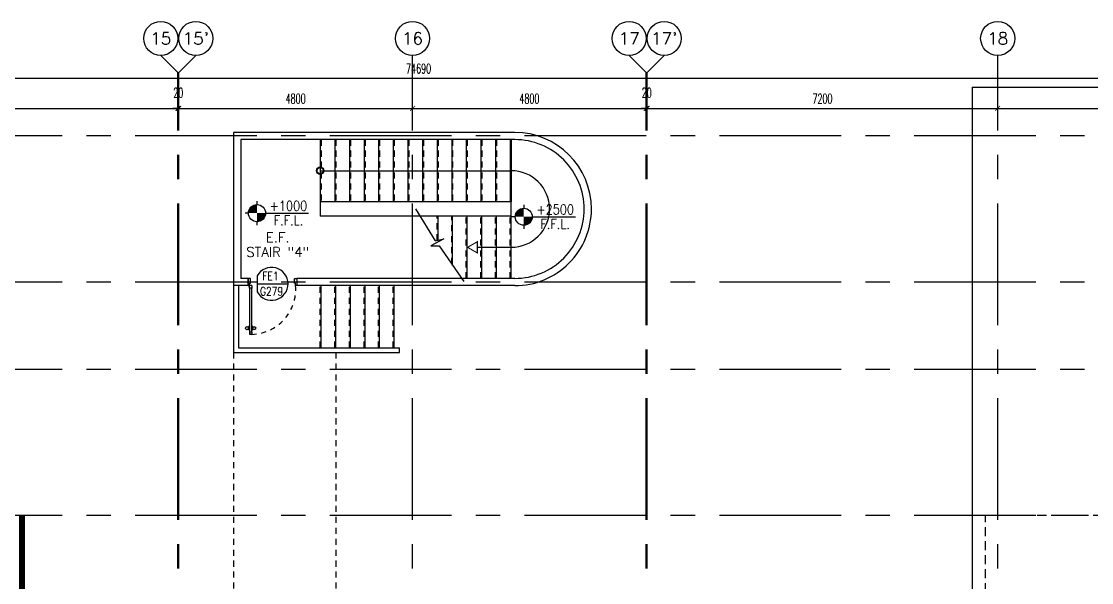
# Model space of a CAD drawing. Extents: x 417866.9 to 417960.2, y 43448 to 43538.2.
# Drawn here: x 417902.68 to 417924.67, y 43526.72 to 43538.25 of the extents above; entities that cross this region are included whole.
import ezdxf
from ezdxf.enums import TextEntityAlignment as Align

# ---------------------------------------------------------------- set-up
doc = ezdxf.new("R2010")
doc.units = 0
doc.header["$MEASUREMENT"] = 0
doc.header["$PDMODE"] = 3
doc.header["$PDSIZE"] = 0.1
for name, pattern in [('CENTER2', [1.125, 0.75, -0.125, 0.125, -0.125]), ('CENTERX2', [4, 2.5, -0.5, 0.5, -0.5]), ('HIDDEN', [0.375, 0.25, -0.125]), ('HIDDEN2', [0.1875, 0.125, -0.0625])]:
    doc.linetypes.add(name, pattern=pattern)
doc.layers.get('0').update_dxf_attribs({"linetype": 'CONTINUOUS'})
doc.layers.get('DEFPOINTS').update_dxf_attribs({"linetype": 'CONTINUOUS'})
for name, color, linetype in [('AX-CR', 2, 'CONTINUOUS'), ('AX-DIM', 4, 'CONTINUOUS'), ('AX-TXT', 6, 'CONTINUOUS'), ('AXES', 11, 'CENTERX2'), ('BORDER', 4, 'CONTINUOUS'), ('CANOPY-LN', 3, 'CONTINUOUS'), ('DOOR', 4, 'CONTINUOUS'), ('DOOR-CR', 2, 'CONTINUOUS'), ('DOOR-NO', 3, 'CONTINUOUS'), ('ELEV', 2, 'CONTINUOUS'), ('Handrail', 4, 'CONTINUOUS'), ('HAT', 8, 'CONTINUOUS'), ('HIDDEN', 9, 'HIDDEN2'), ('LEV-PL', 4, 'CONTINUOUS'), ('RM-NAME', 11, 'CONTINUOUS'), ('ROOF', 7, 'CONTINUOUS'), ('STR', 5, 'CONTINUOUS'), ('WALL', 2, 'CONTINUOUS')]:
    doc.layers.add(name, color=color, linetype=linetype)
doc.styles.add('ROMANS', font='ROMANS.shx', dxfattribs={"width": 0.6})
doc.styles.add('S', font='ROMANS.SHX')
doc.dimstyles.new('STANDARD in', dxfattribs={"dimtxt": 0.2, "dimasz": 0.1, "dimexe": 0.07, "dimexo": 0.05, "dimgap": 0.1, "dimtad": 1, "dimdec": 0, "dimlfac": 1000, "dimzin": 0, "dimdsep": 46, "dimtxsty": 'ROMANS', "dimblk": 'ARCHTICK', "dimcen": 0.05, "dimdle": 0.05, "dimclrd": 4, "dimclre": 4, "dimclrt": 2, "dimadec": 0, "dimazin": 0, "dimtfac": 1, "dimtdec": 0, "dimtmove": 2, "dimatfit": 3, "dimldrblk": 'ARCHTICK', "dimfxl": 0, "dimtolj": 1, "dimtzin": 0, "dimarcsym": 0})

# ---------------------------------------------------------------- blocks, each defined once
blk = doc.blocks.new('_ARCHTICK')
at = {"color": 0, "linetype": 'ByBlock', "const_width": 0.15}
blk.add_lwpolyline([(-0.5, -0.5), (0.5, 0.5)], dxfattribs=at)
blk = doc.blocks.new('*D318')
at = {"layer": 'AX-DIM', "color": 4, "linetype": 'ByBlock', "lineweight": -2}
for p, q in [((417922.687, 43536.462), (417929.987, 43536.462)), ((417922.737, 43536.112), (417922.737, 43536.532)), ((417929.937, 43536.112), (417929.937, 43536.532))]:
    blk.add_line(p, q, dxfattribs=at)
at = {"layer": 'DEFPOINTS', "color": 0, "linetype": 'ByBlock'}
for p in [(417929.937, 43536.462), (417922.737, 43536.062), (417929.937, 43536.062)]:
    blk.add_point(p, dxfattribs=at)
at = {"layer": 'AX-DIM', "color": 4, "linetype": 'ByBlock', "lineweight": -2, "xscale": 0.1, "yscale": 0.1, "zscale": 0.1, "rotation": 180}
blk.add_blockref('_ARCHTICK', (417922.737, 43536.462), dxfattribs=at)
at = {"layer": 'AX-DIM', "color": 4, "linetype": 'ByBlock', "lineweight": -2, "xscale": 0.1, "yscale": 0.1, "zscale": 0.1}
blk.add_blockref('_ARCHTICK', (417929.937, 43536.462), dxfattribs=at)
at = {"layer": 'AX-DIM', "color": 2, "linetype": 'ByBlock', "insert": (417926.337, 43536.662), "char_height": 0.2, "attachment_point": 5, "style": 'ROMANS'}
blk.add_mtext('\\A1;7200', dxfattribs=at)
blk = doc.blocks.new('*D316')
at = {"layer": 'AX-DIM', "color": 4, "linetype": 'ByBlock', "lineweight": -2}
for p, q in [((417910.667, 43536.462), (417915.567, 43536.462)), ((417910.717, 43536.112), (417910.717, 43536.532)), ((417915.517, 43536.112), (417915.517, 43536.532))]:
    blk.add_line(p, q, dxfattribs=at)
at = {"layer": 'DEFPOINTS', "color": 0, "linetype": 'ByBlock'}
for p in [(417915.517, 43536.462), (417910.717, 43536.062), (417915.517, 43536.062)]:
    blk.add_point(p, dxfattribs=at)
at = {"layer": 'AX-DIM', "color": 4, "linetype": 'ByBlock', "lineweight": -2, "xscale": 0.1, "yscale": 0.1, "zscale": 0.1, "rotation": 180}
blk.add_blockref('_ARCHTICK', (417910.717, 43536.462), dxfattribs=at)
at = {"layer": 'AX-DIM', "color": 4, "linetype": 'ByBlock', "lineweight": -2, "xscale": 0.1, "yscale": 0.1, "zscale": 0.1}
blk.add_blockref('_ARCHTICK', (417915.517, 43536.462), dxfattribs=at)
at = {"layer": 'AX-DIM', "color": 2, "linetype": 'ByBlock', "insert": (417913.117, 43536.662), "char_height": 0.2, "attachment_point": 5, "style": 'ROMANS'}
blk.add_mtext('\\A1;4800', dxfattribs=at)
blk = doc.blocks.new('LEV1')
at = {"layer": 'LEV-PL'}
for p, q in [((0, 245), (0, 175)), ((-175, 0), (-245, 0)), ((175, 0), (1061, 0)), ((0, -175), (0, -245))]:
    blk.add_line(p, q, dxfattribs=at)
at = {"layer": 'LEV-PL', "const_width": 175}
for points in [[(-88, 0, -0.414214), (0, 88, -1)], [(88, 0, -0.414214), (0, -88, -1)]]:
    blk.add_lwpolyline(points, format="xyb", dxfattribs=at)
at = {"layer": 'LEV-PL'}
blk.add_circle((0, 0), 175, dxfattribs=at)
at = {"layer": 'LEV-PL', "color": 4, "style": 'S', "width": 0.85}
for tag, p in [('+0000', (646, 50)), ('F.F.L.', (646, -250))]:
    blk.add_attdef(tag, text='', height=200, dxfattribs=at).set_placement(p, align=Align.CENTER)
blk = doc.blocks.new('DD1')
at = {"layer": 'DOOR-CR'}
blk.add_line((-316, 0), (316, 0), dxfattribs=at)
blk.add_lwpolyline([(-316, -166, 3.820224), (-316, 166)], format="xyb", close=True, dxfattribs=at)
at = {"layer": 'DOOR-NO', "color": 255, "style": 'ROMANS'}
for tag, width, p in [('G', 0.8, (-22, 156)), ('0000', 0.7, (-22, -136))]:
    blk.add_attdef(tag, text='', height=196, dxfattribs=dict(at, width=width)).set_placement(p, align=Align.MIDDLE)
blk = doc.blocks.new('AXU')
at = {"layer": 'AX-CR'}
blk.add_circle((0, 350), 350, dxfattribs=at)
at = {"layer": 'AX-TXT', "style": 'ROMANS'}
blk.add_attdef('AX', text='', height=250, dxfattribs=at).set_placement((0, 350), align=Align.MIDDLE)
blk = doc.blocks.new('*D317')
at = {"layer": 'AX-DIM', "color": 4, "linetype": 'ByBlock', "lineweight": -2}
for p, q in [((417915.487, 43536.462), (417922.787, 43536.462)), ((417915.537, 43536.112), (417915.537, 43536.532)), ((417922.737, 43536.112), (417922.737, 43536.532))]:
    blk.add_line(p, q, dxfattribs=at)
at = {"layer": 'DEFPOINTS', "color": 0, "linetype": 'ByBlock'}
for p in [(417922.737, 43536.462), (417915.537, 43536.062), (417922.737, 43536.062)]:
    blk.add_point(p, dxfattribs=at)
at = {"layer": 'AX-DIM', "color": 4, "linetype": 'ByBlock', "lineweight": -2, "xscale": 0.1, "yscale": 0.1, "zscale": 0.1, "rotation": 180}
blk.add_blockref('_ARCHTICK', (417915.537, 43536.462), dxfattribs=at)
at = {"layer": 'AX-DIM', "color": 4, "linetype": 'ByBlock', "lineweight": -2, "xscale": 0.1, "yscale": 0.1, "zscale": 0.1}
blk.add_blockref('_ARCHTICK', (417922.737, 43536.462), dxfattribs=at)
at = {"layer": 'AX-DIM', "color": 2, "linetype": 'ByBlock', "insert": (417919.137, 43536.662), "char_height": 0.2, "attachment_point": 5, "style": 'ROMANS'}
blk.add_mtext('\\A1;7200', dxfattribs=at)
blk = doc.blocks.new('*D325')
at = {"layer": 'AX-DIM', "color": 4, "linetype": 'ByBlock', "lineweight": -2}
for p, q in [((417915.517, 43536.462), (417915.417, 43536.462)), ((417915.517, 43536.112), (417915.517, 43536.532)), ((417915.517, 43536.462), (417915.537, 43536.462)), ((417915.537, 43536.112), (417915.537, 43536.532)), ((417915.537, 43536.462), (417915.637, 43536.462))]:
    blk.add_line(p, q, dxfattribs=at)
at = {"layer": 'DEFPOINTS', "color": 0, "linetype": 'ByBlock'}
for p in [(417915.537, 43536.462), (417915.517, 43536.062), (417915.537, 43536.062)]:
    blk.add_point(p, dxfattribs=at)
at = {"layer": 'AX-DIM', "color": 4, "linetype": 'ByBlock', "lineweight": -2, "xscale": 0.1, "yscale": 0.1, "zscale": 0.1}
blk.add_blockref('_ARCHTICK', (417915.517, 43536.462), dxfattribs=at)
at = {"layer": 'AX-DIM', "color": 4, "linetype": 'ByBlock', "lineweight": -2, "xscale": 0.1, "yscale": 0.1, "zscale": 0.1, "rotation": 180}
blk.add_blockref('_ARCHTICK', (417915.537, 43536.462), dxfattribs=at)
at = {"layer": 'AX-DIM', "color": 2, "linetype": 'ByBlock', "insert": (417915.527, 43536.782), "char_height": 0.2, "attachment_point": 5, "style": 'ROMANS'}
blk.add_mtext('\\A1;20', dxfattribs=at)
blk = doc.blocks.new('*D278')
at = {"layer": 'AX-DIM', "color": 4, "lineweight": -2}
for p, q in [((417873.447, 43537.08), (417948.237, 43537.08)), ((417873.497, 43534.597), (417873.497, 43537.15)), ((417948.187, 43524.951), (417948.187, 43537.15))]:
    blk.add_line(p, q, dxfattribs=at)
at = {"layer": 'DEFPOINTS', "color": 0}
for p in [(417948.187, 43537.08), (417873.497, 43534.547), (417948.187, 43524.901)]:
    blk.add_point(p, dxfattribs=at)
at = {"layer": 'AX-DIM', "color": 4, "lineweight": -2, "xscale": 0.1, "yscale": 0.1, "zscale": 0.1, "rotation": 180}
blk.add_blockref('_ARCHTICK', (417873.497, 43537.08), dxfattribs=at)
at = {"layer": 'AX-DIM', "color": 4, "lineweight": -2, "xscale": 0.1, "yscale": 0.1, "zscale": 0.1}
blk.add_blockref('_ARCHTICK', (417948.187, 43537.08), dxfattribs=at)
at = {"layer": 'AX-DIM', "color": 2, "insert": (417910.842, 43537.28), "char_height": 0.2, "attachment_point": 5, "style": 'ROMANS'}
blk.add_mtext('\\A1;74690', dxfattribs=at)
blk = doc.blocks.new('*D314')
at = {"layer": 'AX-DIM', "color": 4, "linetype": 'ByBlock', "lineweight": -2}
for p, q in [((417898.647, 43536.462), (417905.947, 43536.462)), ((417898.697, 43536.112), (417898.697, 43536.532)), ((417905.897, 43536.112), (417905.897, 43536.532))]:
    blk.add_line(p, q, dxfattribs=at)
at = {"layer": 'DEFPOINTS', "color": 0, "linetype": 'ByBlock'}
for p in [(417905.897, 43536.462), (417898.697, 43536.062), (417905.897, 43536.062)]:
    blk.add_point(p, dxfattribs=at)
at = {"layer": 'AX-DIM', "color": 4, "linetype": 'ByBlock', "lineweight": -2, "xscale": 0.1, "yscale": 0.1, "zscale": 0.1, "rotation": 180}
blk.add_blockref('_ARCHTICK', (417898.697, 43536.462), dxfattribs=at)
at = {"layer": 'AX-DIM', "color": 4, "linetype": 'ByBlock', "lineweight": -2, "xscale": 0.1, "yscale": 0.1, "zscale": 0.1}
blk.add_blockref('_ARCHTICK', (417905.897, 43536.462), dxfattribs=at)
at = {"layer": 'AX-DIM', "color": 2, "linetype": 'ByBlock', "insert": (417902.297, 43536.662), "char_height": 0.2, "attachment_point": 5, "style": 'ROMANS'}
blk.add_mtext('\\A1;7200', dxfattribs=at)
blk = doc.blocks.new('*D315')
at = {"layer": 'AX-DIM', "color": 4, "linetype": 'ByBlock', "lineweight": -2}
for p, q in [((417905.867, 43536.462), (417910.767, 43536.462)), ((417905.917, 43536.112), (417905.917, 43536.532)), ((417910.717, 43536.112), (417910.717, 43536.532))]:
    blk.add_line(p, q, dxfattribs=at)
at = {"layer": 'DEFPOINTS', "color": 0, "linetype": 'ByBlock'}
for p in [(417910.717, 43536.462), (417905.917, 43536.062), (417910.717, 43536.062)]:
    blk.add_point(p, dxfattribs=at)
at = {"layer": 'AX-DIM', "color": 4, "linetype": 'ByBlock', "lineweight": -2, "xscale": 0.1, "yscale": 0.1, "zscale": 0.1, "rotation": 180}
blk.add_blockref('_ARCHTICK', (417905.917, 43536.462), dxfattribs=at)
at = {"layer": 'AX-DIM', "color": 4, "linetype": 'ByBlock', "lineweight": -2, "xscale": 0.1, "yscale": 0.1, "zscale": 0.1}
blk.add_blockref('_ARCHTICK', (417910.717, 43536.462), dxfattribs=at)
at = {"layer": 'AX-DIM', "color": 2, "linetype": 'ByBlock', "insert": (417908.317, 43536.662), "char_height": 0.2, "attachment_point": 5, "style": 'ROMANS'}
blk.add_mtext('\\A1;4800', dxfattribs=at)
blk = doc.blocks.new('*D326')
at = {"layer": 'AX-DIM', "color": 4, "linetype": 'ByBlock', "lineweight": -2}
for p, q in [((417905.897, 43536.462), (417905.797, 43536.462)), ((417905.897, 43536.112), (417905.897, 43536.532)), ((417905.897, 43536.462), (417905.917, 43536.462)), ((417905.917, 43536.112), (417905.917, 43536.532)), ((417905.917, 43536.462), (417906.017, 43536.462))]:
    blk.add_line(p, q, dxfattribs=at)
at = {"layer": 'DEFPOINTS', "color": 0, "linetype": 'ByBlock'}
for p in [(417905.917, 43536.462), (417905.897, 43536.062), (417905.917, 43536.062)]:
    blk.add_point(p, dxfattribs=at)
at = {"layer": 'AX-DIM', "color": 4, "linetype": 'ByBlock', "lineweight": -2, "xscale": 0.1, "yscale": 0.1, "zscale": 0.1}
blk.add_blockref('_ARCHTICK', (417905.897, 43536.462), dxfattribs=at)
at = {"layer": 'AX-DIM', "color": 4, "linetype": 'ByBlock', "lineweight": -2, "xscale": 0.1, "yscale": 0.1, "zscale": 0.1, "rotation": 180}
blk.add_blockref('_ARCHTICK', (417905.917, 43536.462), dxfattribs=at)
at = {"layer": 'AX-DIM', "color": 2, "linetype": 'ByBlock', "insert": (417905.907, 43536.782), "char_height": 0.2, "attachment_point": 5, "style": 'ROMANS'}
blk.add_mtext('\\A1;20', dxfattribs=at)
blk = doc.blocks.new('STL-DR')
at = {"layer": 'DOOR', "color": 0, "linetype": 'ByBlock'}
for p, q in [((50, 0), (0, 0)), ((0, -150), (0, 0)), ((50, -100), (50, 0)), ((0, -150), (25, -150)), ((25, -100), (50, -100)), ((25, -150), (25, -100)), ((75, -150), (25, -150)), ((25, -200), (25, -150)), ((75, -200), (25, -200)), ((75, -150), (75, -200)), ((950, -100), (950, 0)), ((950, 0), (1000, 0)), ((975, -100), (950, -100)), ((975, -150), (975, -100)), ((1000, -150), (975, -150)), ((1000, 0), (1000, -150)), ((18, -990), (9, -990)), ((9, -1055), (9, -990)), ((18, -1055), (9, -1055)), ((18, -978), (18, -1068)), ((25, -978), (18, -978)), ((18, -1055), (18, -990)), ((25, -1068), (18, -1068)), ((75, -978), (82, -978)), ((75, -1068), (82, -1068)), ((82, -978), (82, -1068)), ((82, -990), (91, -990)), ((82, -1055), (82, -990)), ((82, -1055), (91, -1055)), ((91, -1055), (91, -990)), ((25, -1100), (75, -1100)), ((25, -1100), (25, -1150)), ((25, -1150), (75, -1150)), ((75, -1150), (25, -1150)), ((75, -1100), (75, -1150))]:
    blk.add_line(p, q, dxfattribs=at)
at = {"layer": 'DOOR', "linetype": 'ByBlock'}
for p, q in [((25, -200), (25, -1100)), ((75, -1100), (75, -200))]:
    blk.add_line(p, q, dxfattribs=at)
at = {"layer": 'DOOR', "color": 0, "linetype": 'ByBlock'}
for centre in [(-24, -1023), (124, -1023)]:
    blk.add_circle(centre, 32.4, dxfattribs=at)
at = {"layer": 'DOOR', "linetype": 'HIDDEN', "ltscale": 0.5}
blk.add_arc((50, -223), 928, 271.544, 4.4816, dxfattribs=at)
at = {"layer": 'WALL'}
for p, q in [((0, 0), (0, -150)), ((0, 0), (0, -150)), ((1000, 0), (1000, -150))]:
    blk.add_line(p, q, dxfattribs=at)

msp = doc.modelspace()

# ---------------------------------------------------------------- linework, layer by layer
for p, q in [((417910.7759, 43534.3983), (417911.185, 43533.743)), ((417911.3604, 43533.7781), (417911.0915, 43533.6377)), ((417911.185, 43533.743), (417911.3604, 43533.7781)), ((417911.0915, 43533.6377), (417911.2618, 43533.6377)), ((417911.2618, 43533.6377), (417911.7696, 43532.9064))]:
    msp.add_line(p, q)
at = {"layer": 'AXES'}
for p, q in [((417905.8966, 43537.1991), (417905.5466, 43537.5491)), ((417905.9166, 43537.1991), (417906.2666, 43537.5491)), ((417910.7166, 43460.01), (417910.7166, 43537.5491)), ((417915.5166, 43537.1991), (417915.1666, 43537.5491)), ((417915.5366, 43537.1991), (417915.8866, 43537.5491)), ((417922.7366, 43460.01), (417922.7366, 43537.5491)), ((417905.8966, 43460.01), (417905.8966, 43537.1991)), ((417905.9166, 43460.01), (417905.9166, 43537.1991)), ((417915.5166, 43460.01), (417915.5166, 43537.1991)), ((417915.5366, 43460.01), (417915.5366, 43537.1991)), ((417959.5194, 43535.8943), (417889.6966, 43535.8943)), ((417959.5194, 43532.8943), (417889.6966, 43532.8943)), ((417959.5194, 43531.0943), (417889.6966, 43531.0943)), ((417959.5194, 43528.0943), (417889.6966, 43528.0943))]:
    msp.add_line(p, q, dxfattribs=at)
at = {"layer": 'BORDER'}
for q in [(417922.2116, 43525.7443), (417925.2116, 43536.8943)]:
    msp.add_line((417922.2116, 43536.8943), q, dxfattribs=at)
at = {"layer": 'CANOPY-LN', "linetype": 'HIDDEN2', "ltscale": 1.5}
for p in [(417940.9866, 43528.0943), (417922.4866, 43525.9443)]:
    msp.add_line(p, (417922.4866, 43528.0943), dxfattribs=at)
at = {"layer": 'ELEV', "linetype": 'CENTER2', "const_width": 0.12}
msp.add_lwpolyline([(417902.697, 43464.6371), (417902.697, 43528.0943)], dxfattribs=at)
at = {"layer": 'Handrail'}
for p, q in [((417907.0416, 43532.8193), (417907.0416, 43531.4443)), ((417907.1416, 43532.8193), (417907.1416, 43531.5443)), ((417907.1416, 43531.5443), (417910.4492, 43531.5443)), ((417910.4492, 43531.4443), (417910.4492, 43531.5443)), ((417907.0416, 43531.4443), (417910.4492, 43531.4443))]:
    msp.add_line(p, q, dxfattribs=at)
at = {"layer": 'HIDDEN'}
for p, q in [((417907.0416, 43531.4443), (417907.0416, 43525.7443)), ((417909.1416, 43531.4443), (417909.1416, 43525.7443))]:
    msp.add_line(p, q, dxfattribs=at)
at = {"layer": 'ROOF'}
for p, q in [((417912.7418, 43534.5443), (417908.8218, 43534.5443)), ((417908.8218, 43534.5443), (417908.8218, 43534.2443)), ((417912.7418, 43534.2443), (417912.7418, 43534.5443)), ((417912.7418, 43534.2443), (417908.8218, 43534.2443))]:
    msp.add_line(p, q, dxfattribs=at)
at = {"layer": 'STR'}
for p, q in [((417908.8218, 43535.8193), (417908.8218, 43534.5443)), ((417909.1218, 43535.8193), (417909.1218, 43534.5443)), ((417909.4218, 43535.8193), (417909.4218, 43534.5443)), ((417909.7218, 43535.8193), (417909.7218, 43534.5443)), ((417910.0218, 43535.8193), (417910.0218, 43534.5443)), ((417910.3218, 43535.8193), (417910.3218, 43534.5443)), ((417910.6218, 43535.8193), (417910.6218, 43534.5443)), ((417910.9218, 43535.8193), (417910.9218, 43534.5443)), ((417911.2218, 43535.8193), (417911.2218, 43534.5443)), ((417911.5218, 43535.8193), (417911.5218, 43534.5443)), ((417911.8218, 43535.8193), (417911.8218, 43534.5443)), ((417912.1218, 43535.8193), (417912.1218, 43534.5443)), ((417912.4218, 43535.8193), (417912.4218, 43534.5443)), ((417912.7218, 43535.8193), (417912.7218, 43534.5443)), ((417912.7418, 43535.8193), (417912.7418, 43534.5443)), ((417908.8218, 43535.1818), (417912.7443, 43535.1818)), ((417911.2418, 43533.7544), (417911.2418, 43534.2443)), ((417911.5418, 43533.2344), (417911.5418, 43534.2443)), ((417911.8418, 43532.9693), (417911.8418, 43534.2443)), ((417912.1418, 43532.9693), (417912.1418, 43534.2443)), ((417912.4418, 43532.9693), (417912.4418, 43534.2443)), ((417912.7418, 43532.9693), (417912.7418, 43534.2443)), ((417912.0487, 43533.6068), (417912.7443, 43533.6068)), ((417908.8418, 43531.5443), (417908.8418, 43532.8193)), ((417909.1418, 43531.5443), (417909.1418, 43532.8193)), ((417909.4418, 43531.5443), (417909.4418, 43532.8193)), ((417909.7418, 43531.5443), (417909.7418, 43532.8193)), ((417910.0418, 43531.5443), (417910.0418, 43532.8193)), ((417910.3418, 43531.5443), (417910.3418, 43532.8193))]:
    msp.add_line(p, q, dxfattribs=at)
at = {"layer": 'STR', "linetype": 'HIDDEN2'}
for p, q in [((417908.8418, 43535.8193), (417908.8418, 43534.5443)), ((417909.1418, 43535.8193), (417909.1418, 43534.5443)), ((417909.4418, 43535.8193), (417909.4418, 43534.5443)), ((417909.7418, 43535.8193), (417909.7418, 43534.5443)), ((417910.0418, 43535.8193), (417910.0418, 43534.5443)), ((417910.3418, 43535.8193), (417910.3418, 43534.5443)), ((417910.6418, 43535.8193), (417910.6418, 43534.5443)), ((417910.9418, 43535.8193), (417910.9418, 43534.5443)), ((417911.2418, 43535.8193), (417911.2418, 43534.5443)), ((417911.5418, 43535.8193), (417911.5418, 43534.5443)), ((417911.8418, 43535.8193), (417911.8418, 43534.5443)), ((417912.1418, 43535.8193), (417912.1418, 43534.5443)), ((417912.4418, 43535.8193), (417912.4418, 43534.5443)), ((417912.7218, 43535.8193), (417912.7218, 43534.5443)), ((417912.7418, 43535.8193), (417912.7418, 43534.5443)), ((417911.2218, 43533.7504), (417911.2218, 43534.2443)), ((417911.5218, 43533.2632), (417911.5218, 43534.2443)), ((417911.8218, 43532.9693), (417911.8218, 43534.2443)), ((417912.1218, 43532.9693), (417912.1218, 43534.2443)), ((417912.4218, 43532.9693), (417912.4218, 43534.2443)), ((417912.7218, 43532.9693), (417912.7218, 43534.2443)), ((417908.8218, 43531.5443), (417908.8218, 43532.8193)), ((417909.1218, 43531.5443), (417909.1218, 43532.8193)), ((417909.4218, 43531.5443), (417909.4218, 43532.8193)), ((417909.7218, 43531.5443), (417909.7218, 43532.8193)), ((417910.0218, 43531.5443), (417910.0218, 43532.8193)), ((417910.3218, 43531.5443), (417910.3218, 43532.8193))]:
    msp.add_line(p, q, dxfattribs=at)
at = {"layer": 'STR', "const_width": 0.0215}
msp.add_lwpolyline([(417912.0487, 43533.7223), (417912.0487, 43533.4914), (417911.8487, 43533.6068)], close=True, dxfattribs=at)
at = {"layer": 'STR'}
for radius in [0.075, 0.065]:
    msp.add_circle((417908.8218, 43535.1818), radius, dxfattribs=at)
msp.add_arc((417912.7443, 43534.3943), 0.7875, 270, 90, dxfattribs=at)
at = {"layer": 'WALL'}
for p, q in [((417912.8172, 43535.9693), (417907.0416, 43535.9693)), ((417907.0416, 43535.9693), (417907.0416, 43532.8193)), ((417912.8172, 43535.8193), (417907.1916, 43535.8193)), ((417907.1916, 43535.8193), (417907.1916, 43532.9693)), ((417907.3416, 43532.8193), (417907.0416, 43532.8193)), ((417907.3416, 43532.9693), (417907.1916, 43532.9693)), ((417907.3416, 43532.9693), (417907.3416, 43532.8193)), ((417912.8172, 43532.9693), (417908.3416, 43532.9693)), ((417908.3416, 43532.9693), (417908.3416, 43532.8193)), ((417912.8172, 43532.8193), (417908.3416, 43532.8193))]:
    msp.add_line(p, q, dxfattribs=at)
for radius, start, end in [(1.575, 0, 90), (1.425, 0, 90.00002), (1.425, 269.99997, 0), (1.575, 269.99997, 0)]:
    msp.add_arc((417912.8172, 43534.3943), radius, start, end, dxfattribs=at)

# ---------------------------------------------------------------- block references
at = {"layer": 'AXES', "xscale": 0.001000000047497451, "yscale": 0.0009999999892897904, "zscale": 0.001}
for p, values in [((417905.5466, 43537.5491), {'AX': '15'}), ((417906.2666, 43537.5491), {'AX': "15'"}), ((417910.7166, 43537.5491), {'AX': '16'}), ((417915.1666, 43537.5491), {'AX': '17'}), ((417915.8866, 43537.5491), {'AX': "17'"}), ((417922.7366, 43537.5491), {'AX': '18'})]:
    msp.add_blockref('AXU', p, dxfattribs=at).add_auto_attribs(values)
at = {"layer": 'DOOR', "color": 1, "xscale": 0.001000000047497451, "yscale": 0.0009999999892897904, "zscale": 0.001}
msp.add_blockref('STL-DR', (417907.3416, 43532.9693), dxfattribs=at)
at = {"layer": 'DOOR-NO'}
ref = msp.add_blockref('DD1', (417907.8417, 43532.856), dxfattribs=dict(at, xscale=0.001000000047497451, yscale=0.0009999999892897904, zscale=0.001))
ref.add_attrib('G', 'FE1', dxfattribs={"height": 0.17, "style": 'ROMANS', "width": 0.8}).set_placement((417907.7998, 43533.0183), align=Align.MIDDLE)
ref.add_attrib('000', 'G279', dxfattribs={"height": 0.17, "style": 'ROMANS', "width": 0.8}).set_placement((417907.823, 43532.7041), align=Align.MIDDLE)
at = {"layer": 'HAT', "xscale": 0.001000000047497451, "yscale": 0.0009999999892897904, "zscale": 0.001}
for p, values in [((417907.5229, 43534.3088), {'F.F.L.': 'F.F.L.', '+0000': '+1000'}), ((417913.0022, 43534.2343), {'F.F.L.': 'F.F.L.', '+0000': '+2500'})]:
    msp.add_blockref('LEV1', p, dxfattribs=at).add_auto_attribs(values)

# ---------------------------------------------------------------- texts
at = {"layer": 'RM-NAME', "style": 'ROMANS'}
for s, p in [('E.F.', (417907.9496, 43533.81)), ('STAIR "4"', (417907.9496, 43533.51))]:
    msp.add_text(s, height=0.2, dxfattribs=at).set_placement(p, align=Align.MIDDLE)

# ---------------------------------------------------------------- dimensions: what is measured, and where the dimension line sits
at = {"layer": 'AX-DIM'}
dim = msp.add_linear_dim(base=(417948.1866, 43537.0798), p1=(417873.4966, 43534.5472), p2=(417948.1866, 43524.9014), dimstyle='STANDARD in', dxfattribs=at)
dim.commit()
dim.dimension.update_dxf_attribs({"geometry": '*D278', "text_midpoint": (417910.8416, 43537.2798)})
at = {"layer": 'AX-DIM', "color": 1, "linetype": 'ByBlock'}
for base, p1, p2, picture, middle in [((417905.8966, 43536.4616), (417898.6966, 43536.0616), (417905.8966, 43536.0616), '*D314', (417902.2966, 43536.6616)), ((417905.9166, 43536.4616), (417905.8966, 43536.0616), (417905.9166, 43536.0616), '*D326', (417905.9066, 43536.7816)), ((417910.7166, 43536.4616), (417905.9166, 43536.0616), (417910.7166, 43536.0616), '*D315', (417908.3166, 43536.6616)), ((417915.5166, 43536.4616), (417910.7166, 43536.0616), (417915.5166, 43536.0616), '*D316', (417913.1166, 43536.6616)), ((417915.5366, 43536.4616), (417915.5166, 43536.0616), (417915.5366, 43536.0616), '*D325', (417915.5266, 43536.7816)), ((417922.7366, 43536.4616), (417915.5366, 43536.0616), (417922.7366, 43536.0616), '*D317', (417919.1366, 43536.6616)), ((417929.9366, 43536.4616), (417922.7366, 43536.0616), (417929.9366, 43536.0616), '*D318', (417926.3366, 43536.6616))]:
    dim = msp.add_linear_dim(base=base, p1=p1, p2=p2, dimstyle='STANDARD in', dxfattribs=at)
    dim.commit()
    dim.dimension.update_dxf_attribs({"geometry": picture, "text_midpoint": middle})

doc.saveas('drawing.dxf')
